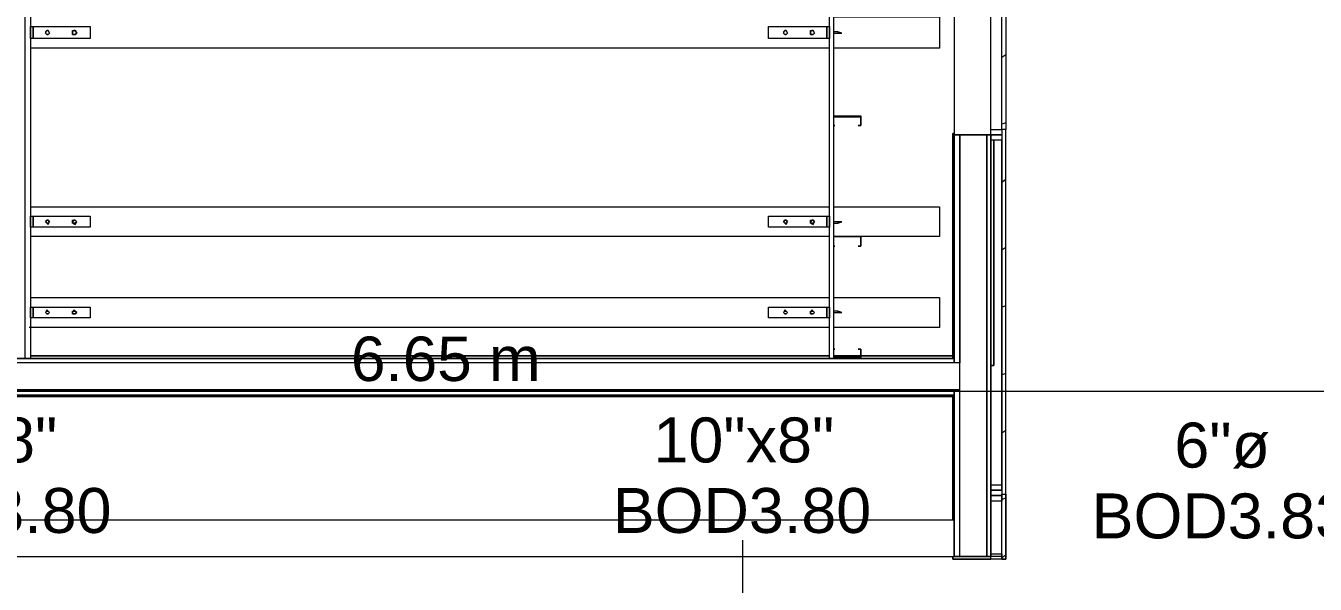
# Model space of a CAD drawing. Header units: metres. Extents: x -2 to 237, y -8 to 52.
# Drawn here: x 23.666 to 28.021, y 10.286 to 12.173 of the extents above; entities that cross this region are included whole.
import ezdxf

# ---------------------------------------------------------------- set-up
doc = ezdxf.new("R2010")
doc.units = ezdxf.units.M
doc.layers.add('HVAC - Ductos', color=5, linetype='Continuous', lineweight=0)
doc.layers.add('PDF_Text', color=7, linetype='Continuous', lineweight=0)
doc.layers.add('PDF_Geometry', color=7, linetype='Continuous', lineweight=0, true_color=0xaaaaaa)
doc.styles.add('PDF Helvetica', font='')
doc.styles.get('PDF Helvetica').set_extended_font_data('Helvetica')

msp = doc.modelspace()

# ---------------------------------------------------------------- linework, layer by layer
at = {"layer": 'HVAC - Ductos', "lineweight": 0}
for points in [[(21.5238, 10.9386), (28.4101, 10.9386), (30.8566, 10.9386), (31.5026, 10.9386), (32.057, 10.9386), (36.9731, 10.9386)], [(26.0872, 9.9994), (26.0872, 10.4346)]]:
    msp.add_lwpolyline(points, dxfattribs=at)
at = {"layer": 'PDF_Geometry', "lineweight": 0}
for points in [[(26.9622, 17.6461), (26.9759, 17.6461), (26.9759, 16.7115), (26.9622, 16.7115), (26.9622, 17.6461), (26.9759, 17.6461), (26.9759, 16.7115), (26.9759, 15.731), (26.9622, 15.731), (26.9256, 15.731), (26.9256, 15.7493), (26.9622, 15.7493), (26.9622, 15.731), (26.9622, 14.7551), (26.9759, 14.7551), (26.9759, 13.7792), (26.9622, 13.7792), (26.9622, 12.7987), (26.9759, 12.7987), (26.9759, 11.8229), (26.9622, 11.8229), (26.9622, 10.5904), (26.9759, 10.5904), (26.9759, 11.8229)], [(26.8019, 15.1125), (26.8019, 11.8045), (26.9256, 11.8045), (26.9256, 16.7252)], [(26.9622, 10.3705), (26.9759, 10.3705), (26.9759, 10.5904), (26.9759, 10.3705), (26.9622, 10.3705), (26.9622, 10.5904), (26.9759, 10.5904), (26.9759, 11.8229), (26.9622, 11.8229), (26.9622, 12.7987), (26.9759, 12.7987), (26.9759, 13.7792), (26.9622, 13.7792), (26.9622, 14.7551), (26.9759, 14.7551), (26.9759, 15.731), (26.9622, 15.731), (26.9622, 16.7115), (26.9759, 16.7115)], [(23.6635, 11.0486), (23.6635, 15.1125), (23.6817, 15.1125), (23.6817, 11.0486), (26.3804, 11.0486), (26.3804, 15.1125), (26.3941, 15.1125), (26.4858, 15.1125), (26.4858, 15.0849), (26.4766, 15.0849), (26.4766, 15.0804), (26.4858, 15.0804), (26.4858, 15.1125), (26.3941, 15.1125), (26.3941, 11.0486), (26.4858, 11.0486), (26.4858, 11.0531), (26.4858, 11.0806), (26.4766, 11.0806), (26.4858, 11.0806), (26.4858, 11.0531), (26.3941, 11.0531)], [(26.3941, 12.2031), (26.7515, 12.2031), (26.7515, 12.0978), (26.3941, 12.0978)], [(23.6909, 12.1573), (23.6909, 12.1527)], [(26.3712, 12.1527), (26.3712, 12.1573)], [(26.3941, 12.1482), (26.4079, 12.1482), (26.4216, 12.1482), (26.4079, 12.1527), (26.3941, 12.1527)], [(26.4079, 12.1527), (26.4079, 12.1482)], [(23.6909, 12.1482), (23.6909, 12.1436)], [(26.3712, 12.1436), (26.3712, 12.1482)], [(26.3804, 12.0978), (23.6817, 12.0978)], [(26.9759, 12.0748), (26.9622, 12.0657)], [(26.3941, 11.8687), (26.4858, 11.8687), (26.4858, 11.8641), (26.4858, 11.8366), (26.4766, 11.8366), (26.4858, 11.8366), (26.4858, 11.8641), (26.3941, 11.8641)], [(26.3941, 11.8687), (26.3941, 11.8687)], [(26.3941, 11.8641), (26.3941, 11.8641)], [(26.4858, 11.8641), (26.4858, 11.8641)], [(26.9759, 11.8457), (26.9622, 11.8411)], [(23.2557, 10.3796), (26.8019, 10.3796), (26.8019, 10.9248), (26.8019, 10.5034), (26.8019, 10.3796), (26.9256, 10.3796), (26.8019, 10.3796), (26.8202, 10.3796), (26.8202, 10.9432), (26.8019, 10.9432), (26.8019, 10.3796), (26.9256, 10.3796), (26.9256, 11.8045), (26.8019, 11.8045), (26.8019, 11.0486), (26.4858, 11.0486), (26.8019, 11.0486), (26.8019, 11.8045), (26.8019, 11.0486), (26.8019, 11.0348), (23.2557, 11.0348)], [(26.3987, 11.8366), (26.3987, 11.8366)], [(26.4766, 11.8366), (26.4766, 11.8366)], [(26.9622, 10.6041), (26.9256, 10.6041), (26.9622, 10.6041), (26.9622, 11.7862), (26.9256, 11.7862), (26.9256, 11.8045), (26.9256, 11.8229), (26.9622, 11.8229), (26.9622, 11.8045), (26.9622, 11.7862), (26.9256, 11.7862)], [(26.9256, 11.8229), (26.9622, 11.8229)], [(26.9256, 11.8045), (26.9256, 11.8045)], [(26.9256, 11.8045), (26.9622, 11.8045)], [(26.9622, 11.8045), (26.9256, 11.8045)], [(26.9759, 11.6533), (26.9622, 11.6442)], [(23.6817, 11.5617), (26.3804, 11.5617)], [(26.3941, 11.5617), (26.7515, 11.5617), (26.7515, 11.4609), (26.3941, 11.4609)], [(23.6909, 11.5159), (23.6909, 11.5159)], [(23.6909, 11.5067), (23.6909, 11.5021)], [(26.3712, 11.5159), (26.3712, 11.5159)], [(26.3712, 11.5021), (26.3712, 11.5067)], [(26.3941, 11.5067), (26.4079, 11.5067), (26.4216, 11.5113), (26.4079, 11.5113), (26.3941, 11.5113)], [(26.4079, 11.5113), (26.4079, 11.5067)], [(26.3804, 11.4609), (23.6817, 11.4609)], [(26.3941, 11.4609), (26.3941, 11.4609)], [(26.3941, 11.4609), (26.3941, 11.4609)], [(26.4858, 11.4609), (26.4858, 11.4609)], [(26.4858, 11.4609), (26.4858, 11.4609)], [(26.3987, 11.4288), (26.3987, 11.4288)], [(26.4766, 11.4288), (26.4766, 11.4288)], [(26.9759, 11.4242), (26.9622, 11.4151)], [(23.6817, 11.2547), (26.3804, 11.2547)], [(26.3941, 11.2547), (26.7515, 11.2547), (26.7515, 11.1539), (26.3941, 11.1539)], [(23.6909, 11.2135), (23.6909, 11.2089)], [(23.6909, 11.1997), (23.6909, 11.1997)], [(26.3712, 11.2089), (26.3712, 11.2135)], [(26.3712, 11.1997), (26.3712, 11.1997)], [(26.3941, 11.2043), (26.4079, 11.2043), (26.4216, 11.2043), (26.4079, 11.2089), (26.3941, 11.2089)], [(26.4079, 11.2089), (26.4079, 11.2043)], [(26.9759, 11.2272), (26.9622, 11.2226)], [(26.3804, 11.1539), (23.6772, 11.1539)], [(26.3987, 11.0806), (26.3987, 11.0806)], [(26.4766, 11.0806), (26.4766, 11.0806)], [(26.8019, 11.0486), (23.2557, 11.0486), (26.8019, 11.0486)], [(23.2557, 11.0486), (26.8019, 11.0486), (23.2557, 11.0486)], [(26.3804, 11.0486), (23.6817, 11.0486)], [(26.3941, 11.0531), (26.3941, 11.0531)], [(26.3941, 11.0486), (26.3941, 11.0486)], [(26.4858, 11.0531), (26.4858, 11.0531)], [(26.9759, 10.9982), (26.9622, 10.9936)], [(23.2557, 10.9248), (26.8019, 10.9248), (23.2557, 10.9248)], [(26.8019, 10.9248), (26.8019, 10.9248)], [(26.8019, 10.9248), (26.8019, 10.9248)], [(26.9759, 10.8057), (26.9622, 10.7965)], [(26.9256, 10.6225), (26.9622, 10.6225), (26.9622, 10.6041), (26.9622, 10.5858), (26.9256, 10.5858), (26.9256, 10.6041)], [(26.9622, 10.3888), (26.9622, 10.3796), (26.9256, 10.3796), (26.9256, 10.3888), (26.9622, 10.3888), (26.9622, 10.5674)], [(26.9759, 10.5766), (26.9622, 10.572)], [(26.8019, 10.3796), (26.8019, 10.3796)], [(26.9256, 10.3796), (26.9256, 10.3796)], [(26.9759, 10.3842), (26.9622, 10.375)]]:
    msp.add_lwpolyline(points, dxfattribs=at)
for points in [[(23.6817, 12.1298), (23.6817, 12.171), (23.6909, 12.171), (23.8834, 12.171), (23.8834, 12.1298), (23.6909, 12.1298)], [(23.6909, 12.1298), (23.6909, 12.171)], [(23.6909, 12.1482), (23.6909, 12.1573), (23.6909, 12.1482), (23.6909, 12.1436), (23.6909, 12.1482), (23.6909, 12.1573), (23.6909, 12.1482), (23.6909, 12.1436)], [(23.7459, 12.1482), (23.7414, 12.1573), (23.7368, 12.1573), (23.7322, 12.1527), (23.7322, 12.1482), (23.7368, 12.1436), (23.7414, 12.1436)], [(23.7322, 12.1482), (23.7368, 12.1573), (23.7414, 12.1573), (23.7459, 12.1482), (23.7414, 12.1436), (23.7368, 12.1436)], [(23.8376, 12.1482), (23.833, 12.1573), (23.8284, 12.1573), (23.8238, 12.1527), (23.8238, 12.1482), (23.8238, 12.1436), (23.833, 12.1436)], [(23.8238, 12.1482), (23.8238, 12.1573), (23.833, 12.1573), (23.8376, 12.1482), (23.833, 12.1436), (23.8238, 12.1436)], [(26.3804, 12.1298), (26.3712, 12.1298), (26.1742, 12.1298), (26.1742, 12.171), (26.3712, 12.171), (26.3804, 12.171)], [(26.2383, 12.1482), (26.2337, 12.1573), (26.2292, 12.1573), (26.2246, 12.1527), (26.2246, 12.1482), (26.2292, 12.1436), (26.2337, 12.1436)], [(26.2246, 12.1482), (26.2292, 12.1573), (26.2337, 12.1573), (26.2383, 12.1482), (26.2337, 12.1436), (26.2292, 12.1436)], [(26.3299, 12.1482), (26.3254, 12.1573), (26.3208, 12.1573), (26.3162, 12.1527), (26.3162, 12.1482), (26.3162, 12.1436), (26.3254, 12.1436)], [(26.3162, 12.1482), (26.3162, 12.1573), (26.3254, 12.1573), (26.3299, 12.1482), (26.3254, 12.1436), (26.3162, 12.1436)], [(26.3712, 12.1298), (26.3712, 12.171)], [(26.3712, 12.1482), (26.3712, 12.1573), (26.3712, 12.1482), (26.3712, 12.1436), (26.3712, 12.1482), (26.3712, 12.1573), (26.3712, 12.1482), (26.3712, 12.1436)], [(26.3987, 11.8366), (26.3941, 11.8366)], [(26.7973, 11.8091), (26.7973, 11.0486), (26.7973, 11.8091), (26.8019, 11.8091)], [(26.8019, 11.7313), (26.8019, 11.8045)], [(26.8019, 11.0348), (26.8019, 11.8045), (26.8202, 11.8045), (26.8202, 11.0348)], [(26.9118, 11.8045), (26.9118, 10.3796), (26.8202, 10.3796), (26.8202, 11.8045)], [(26.9256, 11.8045), (26.9256, 10.3796), (26.9118, 10.3796), (26.9118, 11.8045)], [(26.9256, 10.3796), (26.9256, 11.8045)], [(26.9348, 11.7862), (26.9348, 11.0256), (26.9256, 11.0256), (26.9256, 11.7862), (26.9256, 11.0256), (26.9348, 11.0256)], [(23.6817, 11.493), (23.6817, 11.5296), (23.6909, 11.5296), (23.8834, 11.5296), (23.8834, 11.493), (23.6909, 11.493)], [(23.6909, 11.493), (23.6909, 11.5296)], [(23.6909, 11.5113), (23.6909, 11.5159), (23.6909, 11.5113), (23.6909, 11.5067), (23.6909, 11.5021), (23.6909, 11.5067), (23.6909, 11.5113), (23.6909, 11.5159), (23.6909, 11.5113), (23.6909, 11.5067)], [(23.7459, 11.5113), (23.7414, 11.5159), (23.7368, 11.5159), (23.7322, 11.5113), (23.7368, 11.5067), (23.7414, 11.5021)], [(23.7322, 11.5113), (23.7368, 11.5159), (23.7414, 11.5159), (23.7459, 11.5113), (23.7414, 11.5067), (23.7368, 11.5067)], [(23.8376, 11.5113), (23.833, 11.5159), (23.8284, 11.5159), (23.8238, 11.5113), (23.8238, 11.5067), (23.833, 11.5021)], [(23.8238, 11.5113), (23.8238, 11.5159), (23.833, 11.5159), (23.8376, 11.5113), (23.833, 11.5067), (23.8238, 11.5067)], [(26.3804, 11.493), (26.3712, 11.493), (26.1742, 11.493), (26.1742, 11.5296), (26.3712, 11.5296), (26.3804, 11.5296)], [(26.2383, 11.5113), (26.2337, 11.5159), (26.2292, 11.5159), (26.2246, 11.5113), (26.2292, 11.5067), (26.2337, 11.5021)], [(26.2246, 11.5113), (26.2292, 11.5159), (26.2337, 11.5159), (26.2383, 11.5113), (26.2337, 11.5067), (26.2292, 11.5067)], [(26.3299, 11.5113), (26.3254, 11.5159), (26.3208, 11.5159), (26.3162, 11.5113), (26.3162, 11.5067), (26.3254, 11.5021)], [(26.3162, 11.5113), (26.3162, 11.5159), (26.3254, 11.5159), (26.3299, 11.5113), (26.3254, 11.5067), (26.3162, 11.5067)], [(26.3712, 11.493), (26.3712, 11.5296)], [(26.3712, 11.5113), (26.3712, 11.5159), (26.3712, 11.5113), (26.3712, 11.5067), (26.3712, 11.5021), (26.3712, 11.5067), (26.3712, 11.5113), (26.3712, 11.5159), (26.3712, 11.5113), (26.3712, 11.5067)], [(26.4858, 11.4609), (26.4858, 11.4288), (26.4766, 11.4288), (26.4858, 11.4288), (26.4858, 11.4609), (26.3941, 11.4609)], [(26.3987, 11.4288), (26.3941, 11.4288)], [(23.6817, 11.186), (23.6817, 11.2226), (23.6909, 11.2226), (23.8834, 11.2226), (23.8834, 11.186), (23.6909, 11.186)], [(23.6909, 11.186), (23.6909, 11.2226)], [(23.6909, 11.2043), (23.6909, 11.2089), (23.6909, 11.2135), (23.6909, 11.2089), (23.6909, 11.2043), (23.6909, 11.1997), (23.6909, 11.2043), (23.6909, 11.2089), (23.6909, 11.2043), (23.6909, 11.1997)], [(23.7459, 11.2043), (23.7414, 11.2089), (23.7368, 11.2135), (23.7322, 11.2043), (23.7368, 11.1997), (23.7414, 11.1997)], [(23.7322, 11.2043), (23.7368, 11.2089), (23.7414, 11.2089), (23.7459, 11.2043), (23.7414, 11.1997), (23.7368, 11.1997)], [(23.8376, 11.2043), (23.833, 11.2089), (23.8284, 11.2135), (23.8238, 11.2043), (23.8238, 11.1997), (23.833, 11.1997)], [(23.8238, 11.2043), (23.8238, 11.2089), (23.833, 11.2089), (23.8376, 11.2043), (23.833, 11.1997), (23.8238, 11.1997)], [(26.3804, 11.186), (26.3712, 11.186), (26.1742, 11.186), (26.1742, 11.2226), (26.3712, 11.2226), (26.3804, 11.2226)], [(26.2383, 11.2043), (26.2337, 11.2089), (26.2292, 11.2135), (26.2246, 11.2043), (26.2292, 11.1997), (26.2337, 11.1997)], [(26.2246, 11.2043), (26.2292, 11.2089), (26.2337, 11.2089), (26.2383, 11.2043), (26.2337, 11.1997), (26.2292, 11.1997)], [(26.3299, 11.2043), (26.3254, 11.2089), (26.3208, 11.2135), (26.3162, 11.2043), (26.3162, 11.1997), (26.3254, 11.1997)], [(26.3162, 11.2043), (26.3162, 11.2089), (26.3254, 11.2089), (26.3299, 11.2043), (26.3254, 11.1997), (26.3162, 11.1997)], [(26.3712, 11.186), (26.3712, 11.2226)], [(26.3712, 11.2043), (26.3712, 11.2089), (26.3712, 11.2135), (26.3712, 11.2089), (26.3712, 11.2043), (26.3712, 11.1997), (26.3712, 11.2043), (26.3712, 11.2089), (26.3712, 11.2043), (26.3712, 11.1997)], [(26.3987, 11.0806), (26.3941, 11.0806)], [(23.2374, 11.0348), (23.2374, 10.9432), (26.8202, 10.9432), (26.8202, 11.0348)], [(26.3804, 11.0577), (23.6817, 11.0577)], [(26.8019, 11.0577), (26.4858, 11.0577), (26.3941, 11.0577), (26.4858, 11.0577)], [(26.8019, 10.9432), (23.2557, 10.9432), (23.2374, 10.9432), (23.2374, 10.485), (23.2557, 10.485), (23.2557, 10.9432), (23.2557, 10.9248), (23.2557, 10.5034), (26.8019, 10.5034), (26.8019, 10.9248), (23.2557, 10.9248), (26.8019, 10.9248), (23.2557, 10.9248), (26.8019, 10.9248)], [(26.8019, 10.9203), (23.2557, 10.9203)], [(26.7973, 10.9248), (26.7973, 10.5034)], [(26.9622, 10.5858), (26.9622, 10.5674), (26.9256, 10.5674), (26.9256, 10.5858)], [(26.7973, 10.3705), (26.9256, 10.3705), (26.7973, 10.3705), (26.7973, 10.3796)], [(26.9256, 10.3888), (26.9622, 10.3888), (26.9622, 10.3705), (26.9256, 10.3705)]]:
    msp.add_lwpolyline(points, close=True, dxfattribs=at)

# ---------------------------------------------------------------- texts
at = {"layer": 'PDF_Text', "lineweight": 0, "attachment_point": 4, "style": 'PDF Helvetica'}
for s, insert, char_height in [('6.65 m', (24.764, 11.0468), 0.15002), ('8"x8"', (23.2795, 10.7726), 0.1519), ('10"x8"', (25.7857, 10.7726), 0.1519), ('6"ø', (27.5451, 10.7542), 0.1519), ('BOD3.80', (23.0825, 10.5343), 0.1519), ('BOD3.80', (25.6483, 10.5343), 0.1519), ('BOD3.83', (27.2656, 10.516), 0.1519)]:
    msp.add_mtext(s, dxfattribs=dict(at, insert=insert, char_height=char_height))

doc.saveas('drawing.dxf')
